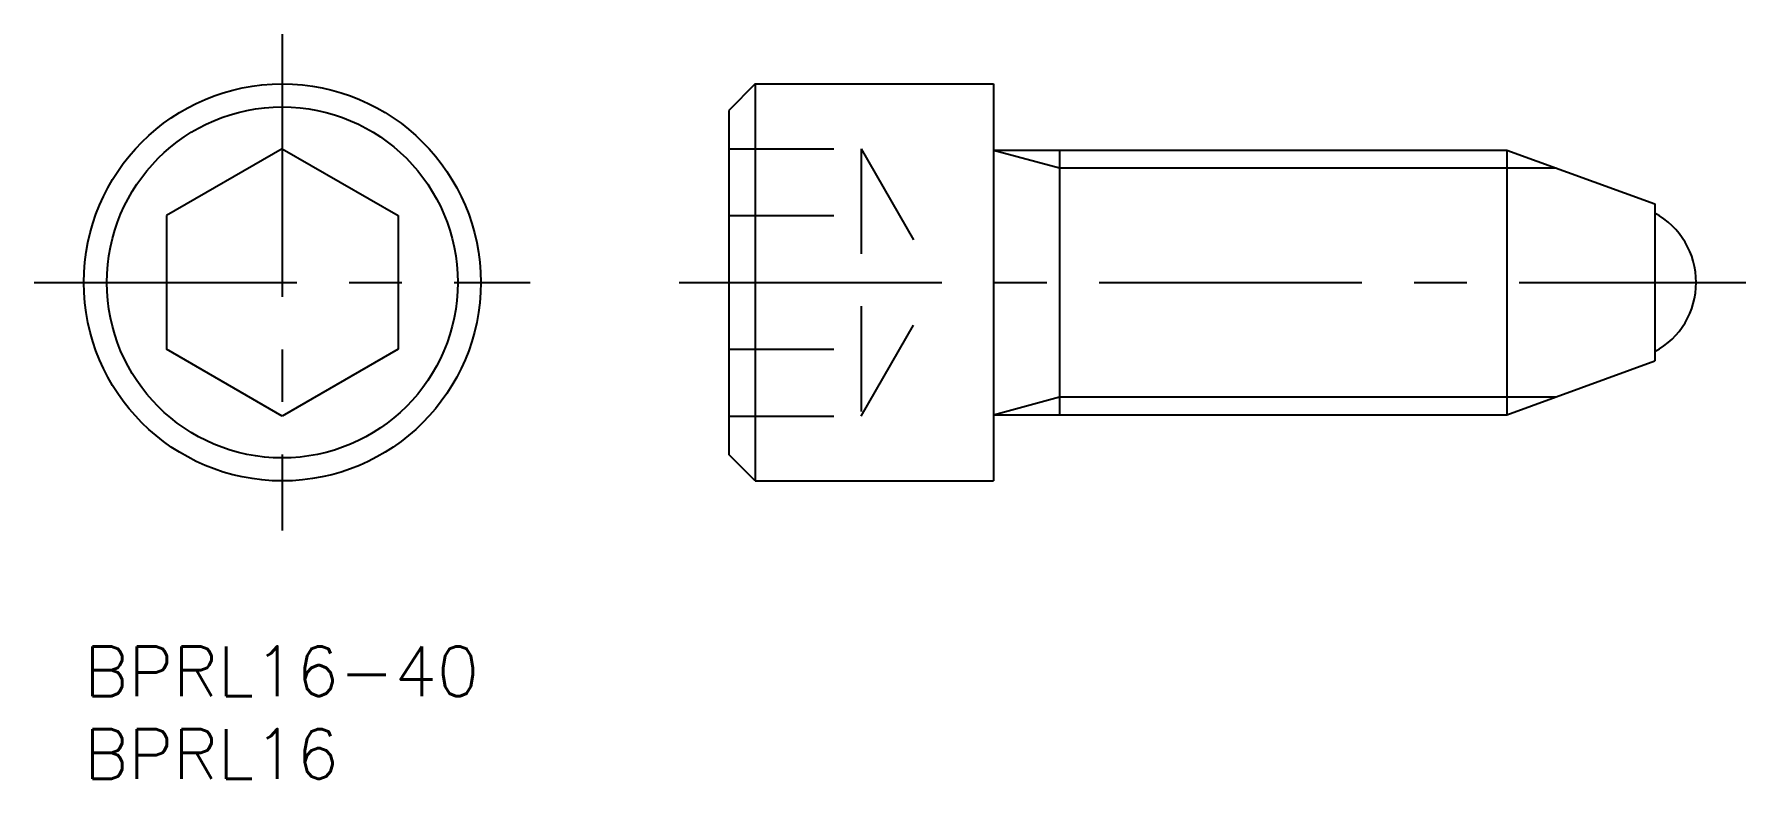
# Model space of a CAD drawing. Extents: x -3 to 100, y -8 to 37.
import ezdxf

# ---------------------------------------------------------------- set-up
doc = ezdxf.new("R2010")
doc.units = 0
doc.header["$LTSCALE"] = 0.5
doc.linetypes.add('CENTER', pattern=[50.8, 31.75, -6.35, 6.35, -6.35])
doc.linetypes.add('DASHED', pattern=[19.05, 12.7, -6.35])
for name, color, linetype in [('MSM_CENTER', 1, 'CENTER'), ('MSM_CONTINUOUS', 7, 'CONTINUOUS'), ('MSM_DASHED', 4, 'DASHED'), ('MSM_NARROW', 5, 'CONTINUOUS'), ('MSM_PART_NUMBER', 7, 'CONTINUOUS')]:
    doc.layers.add(name, color=color, linetype=linetype)
doc.styles.get("Standard").update_dxf_attribs({"font": 'txt.shx', "height": 3, "bigfont": 'bigfont.shx'})

# ---------------------------------------------------------------- blocks, each defined once
blk = doc.blocks.new('*U5')
at = {"layer": 'MSM_PART_NUMBER'}
blk.add_text('BPRL16-40', height=3, dxfattribs=at).set_placement((0, -3))
blk = doc.blocks.new('*U6')
at = {"layer": 'MSM_PART_NUMBER'}
blk.add_text('BPRL16', height=3, dxfattribs=at).set_placement((0, -8))

msp = doc.modelspace()

# ---------------------------------------------------------------- linework, layer by layer
at = {"layer": 'MSM_CENTER'}
for p, q in [((12, 37), (12, 7)), ((-3, 22), (27, 22)), ((36, 22), (100.5, 22))]:
    msp.add_line(p, q, dxfattribs=at)
at = {"layer": 'MSM_CONTINUOUS'}
for p, q in [((40.6, 34), (39, 32.4)), ((40.6, 34), (55, 34)), ((40.6, 34), (40.6, 10)), ((55, 34), (55, 10)), ((39, 32.4), (39, 11.6)), ((12, 30.08), (5, 26.04)), ((12, 30.08), (19, 26.04)), ((55, 30), (86.05, 30)), ((59, 30), (59, 14)), ((86.05, 30), (95, 26.74)), ((86.05, 30), (86.05, 14)), ((5, 26.04), (5, 17.96)), ((19, 26.04), (19, 17.96)), ((95, 26.74), (95, 17.26)), ((12, 13.92), (5, 17.96)), ((19, 17.96), (12, 13.92)), ((86.05, 14), (95, 17.26)), ((55, 14), (86.05, 14)), ((69.75, 14), (69.75, 14)), ((40.6, 10), (39, 11.6)), ((40.6, 10), (55, 10))]:
    msp.add_line(p, q, dxfattribs=at)
for radius in [12, 10.61]:
    msp.add_circle((12, 22), radius, dxfattribs=at)
msp.add_arc((92.75, 22), 4.75, 298.2737, 61.7263, dxfattribs=at)
at = {"layer": 'MSM_DASHED'}
for p, q in [((39, 30.08), (47, 30.08)), ((47, 30.08), (51.67, 22)), ((47, 30.08), (47, 13.92)), ((39, 26.04), (47, 26.04)), ((47, 13.92), (51.67, 22)), ((39, 17.96), (47, 17.96)), ((39, 13.92), (47, 13.92))]:
    msp.add_line(p, q, dxfattribs=at)
at = {"layer": 'MSM_NARROW'}
for p, q in [((55, 30), (59, 28.92)), ((59, 28.92), (89.03, 28.92)), ((55, 14), (59, 15.08)), ((59, 15.08), (89.03, 15.08))]:
    msp.add_line(p, q, dxfattribs=at)

# ---------------------------------------------------------------- block references
at = {"layer": 'MSM_CONTINUOUS'}
for name in ['*U5', '*U6']:
    msp.add_blockref(name, (0, 0), dxfattribs=at)

doc.saveas('drawing.dxf')
